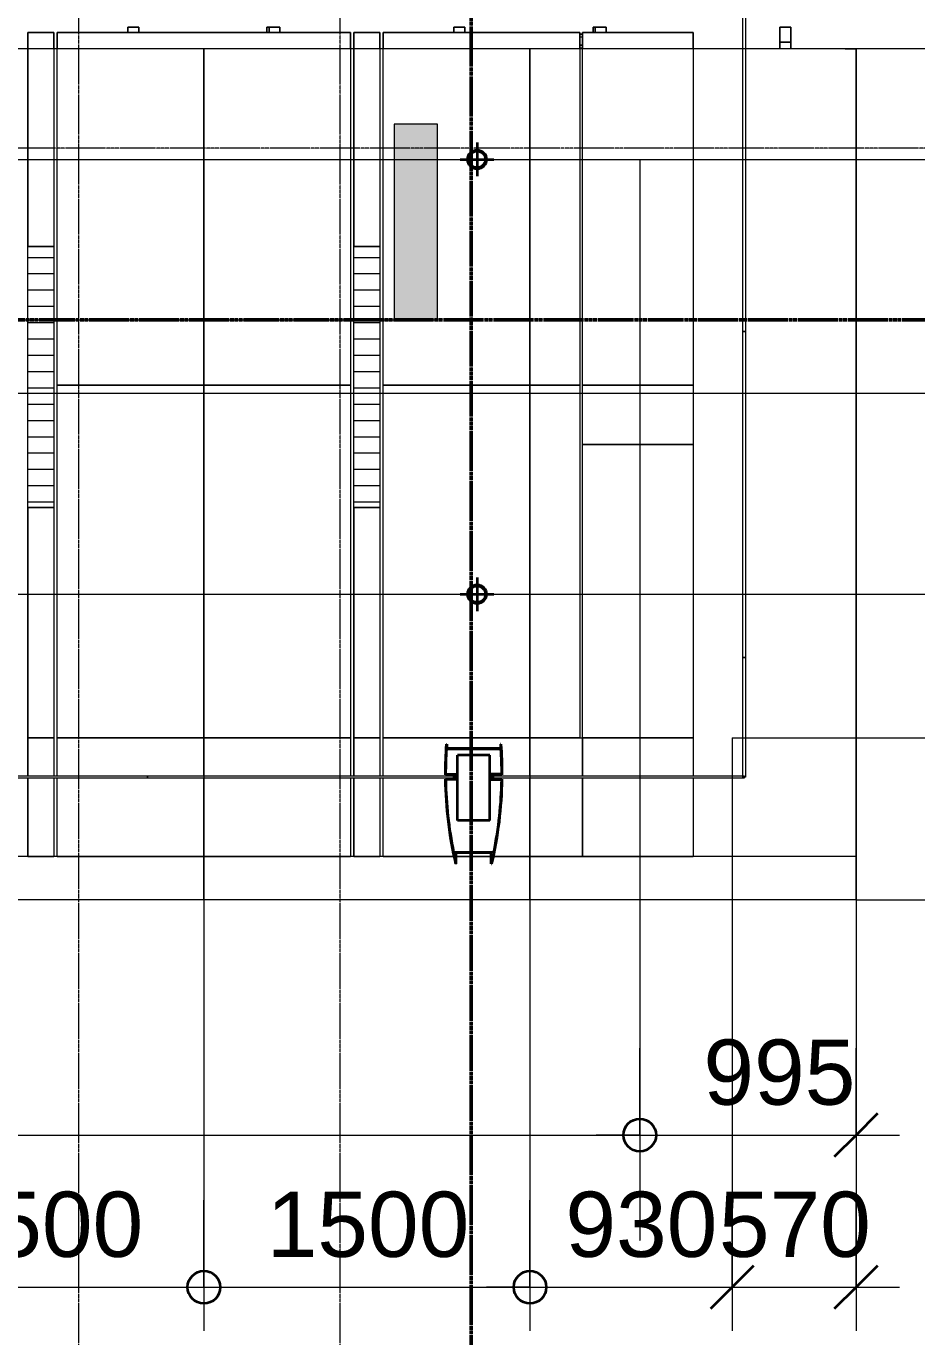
# Model space of a CAD drawing. Header units: millimetres. Extents: x -915437 to -840849, y -5243 to 29956.
# Drawn here: x -870325 to -866228, y 6727 to 12756 of the extents above; entities that cross this region are included whole.
import ezdxf

# ---------------------------------------------------------------- set-up
doc = ezdxf.new("R2010")
doc.units = ezdxf.units.MM
doc.linetypes.add('DPA_Grid _ Level 100', pattern=[10, 5.5, -1.6, 1.3, -1.6])
doc.linetypes.add('DPA_Hidden 50', pattern=[3, 2, -1])
for name, color, linetype, lineweight in [('A-ANNO-DIMS', 1, 'Continuous', 9), ('A-ANNO-DIMS-100', 1, 'Continuous', 9), ('A-ANNO-NOTE', 3, 'Continuous', 25), ('A-DETL', 1, 'Continuous', 70), ('A-DETL-GENF', 2, 'Continuous', 35), ('A-GLAZ-CURT', 2, 'Continuous', 9), ('A-GLAZ-CWMG', 2, 'Continuous', 35), ('E-LITE-EQPM', 2, 'Continuous', 35), ('G-ANNO-SECL', 3, 'Continuous', 9), ('S-GRID', 251, 'Continuous', 9)]:
    doc.layers.add(name, color=color, linetype=linetype, lineweight=lineweight)
doc.styles.add('Arial_3', font='arial.ttf', dxfattribs={"height": 300})
doc.dimstyles.new('DPA-DIM-3_0_C-C', dxfattribs={"dimscale": 304.8, "dimtxt": 306.07782, "dimasz": 0.492126, "dimexe": 0.656168, "dimexo": 0.0625, "dimgap": 0.164042, "dimtad": 1, "dimdec": 0, "dimzin": 0, "dimdsep": 46, "dimtxsty": 'Arial_3', "dimblk1": 'DOTBLANK', "dimblk2": 'DOTBLANK', "dimsah": 1, "dimcen": 0.09, "dimdle": 0.656168, "dimadec": 8, "dimazin": 0, "dimtfac": 1, "dimtdec": 4, "dimtix": 1, "dimtmove": 0, "dimatfit": 3, "dimfxl": 1.312336, "dimfxlon": 1, "dimtvp": 1, "dimtolj": 1, "dimtzin": 0, "dimarcsym": 2})
doc.dimstyles.new('DPA-DIM-3_0_C-T', dxfattribs={"dimscale": 304.8, "dimtxt": 306.07782, "dimasz": 0.492126, "dimexe": 0.656168, "dimexo": 0.0625, "dimgap": 0.164042, "dimtad": 0, "dimjust": 2, "dimdec": 0, "dimzin": 0, "dimdsep": 46, "dimtxsty": 'Arial_3', "dimblk1": 'DOTBLANK', "dimblk2": 'OBLIQUE', "dimsah": 1, "dimcen": 0.09, "dimdle": 0.656168, "dimadec": 8, "dimazin": 0, "dimtfac": 1, "dimtdec": 4, "dimtix": 1, "dimtmove": 2, "dimatfit": 3, "dimfxl": 1.312336, "dimfxlon": 1, "dimtvp": 1, "dimtolj": 1, "dimtzin": 0, "dimarcsym": 2})
doc.dimstyles.new('DPA-DIM-3_0_T-T_1', dxfattribs={"dimscale": 304.8, "dimtxt": 306.07782, "dimasz": 0.656168, "dimexe": 0.656168, "dimexo": 0.0625, "dimgap": 0.164042, "dimtad": 1, "dimdec": 0, "dimzin": 0, "dimdsep": 46, "dimtxsty": 'Arial_3', "dimblk1": 'OBLIQUE', "dimblk2": 'OBLIQUE', "dimsah": 1, "dimcen": 0.09, "dimdle": 0.656168, "dimadec": 8, "dimazin": 0, "dimtfac": 1, "dimtdec": 4, "dimtix": 1, "dimtmove": 0, "dimatfit": 3, "dimfxl": 1.312336, "dimfxlon": 1, "dimtvp": 1, "dimtolj": 1, "dimtzin": 0, "dimarcsym": 2})

# ---------------------------------------------------------------- blocks, each defined once
blk = doc.blocks.new('DPA_CP_Entrance Canopy Lower - Depth 4200-V2-4211-01 ENLARGED ENTRANCE 1 GROUND LEVEL - REFLECTED CEILING PLAN')
at = {"layer": 'A-GLAZ-CURT'}
for p, q in [((-883007.4, 12652), (-883007.4, 9308)), ((-881507.4, 12652), (-883007.4, 12652)), ((-882317.4, 12652), (-882332.4, 12652)), ((-882317.4, 12652), (-882332.4, 12652)), ((-882317.4, 12652), (-882332.4, 12652)), ((-882182.4, 12652), (-882197.4, 12652)), ((-882182.4, 12652), (-882197.4, 12652)), ((-882182.4, 12652), (-882197.4, 12652)), ((-881507.4, 9308), (-881507.4, 12652)), ((-883007.4, 9296), (-883007.4, 8937)), ((-881507.4, 8937), (-881507.4, 9296)), ((-883007.4, 8937), (-883007.4, 8737)), ((-883007.4, 8737), (-883007.4, 8937)), ((-881507.4, 8937), (-883007.4, 8937)), ((-881507.4, 8937), (-883007.4, 8937)), ((-881507.4, 8937), (-881507.4, 8737)), ((-881507.4, 8737), (-881507.4, 8937)), ((-881507.4, 8737), (-883007.4, 8737)), ((-881507.4, 8737), (-883007.4, 8737))]:
    blk.add_line(p, q, dxfattribs=at)
blk = doc.blocks.new('DPA_CP_Entrance Canopy Lower - Depth 4200-V4-4211-01 ENLARGED ENTRANCE 1 GROUND LEVEL - REFLECTED CEILING PLAN')
at = {"layer": 'A-GLAZ-CURT'}
for p, q in [((-878507.4, 12652), (-878507.4, 9308)), ((-877007.4, 12652), (-878507.4, 12652)), ((-877817.4, 12652), (-877832.4, 12652)), ((-877817.4, 12652), (-877832.4, 12652)), ((-877817.4, 12652), (-877832.4, 12652)), ((-877682.4, 12652), (-877697.4, 12652)), ((-877682.4, 12652), (-877697.4, 12652)), ((-877682.4, 12652), (-877697.4, 12652)), ((-877007.4, 9308), (-877007.4, 12652)), ((-878507.4, 9296), (-878507.4, 8937)), ((-877007.4, 8937), (-877007.4, 9296)), ((-878507.4, 8937), (-878507.4, 8737)), ((-878507.4, 8737), (-878507.4, 8937)), ((-877355.2, 8937), (-878507.4, 8937)), ((-877355.2, 8937), (-878507.4, 8937)), ((-877186.4, 8937), (-877346.4, 8937)), ((-877186.4, 8937), (-877346.4, 8937)), ((-877007.4, 8937), (-877177.6, 8937)), ((-877007.4, 8937), (-877177.6, 8937)), ((-877007.4, 8937), (-877007.4, 8737)), ((-877007.4, 8737), (-877007.4, 8937)), ((-877007.4, 8737), (-878507.4, 8737)), ((-877007.4, 8737), (-878507.4, 8737))]:
    blk.add_line(p, q, dxfattribs=at)
blk = doc.blocks.new('DPA_CP_Entrance Canopy Lower - Depth 4200-V5-4211-01 ENLARGED ENTRANCE 1 GROUND LEVEL - REFLECTED CEILING PLAN')
at = {"layer": 'A-GLAZ-CURT'}
for p, q in [((-868007.4, 12652), (-868007.4, 9308)), ((-867028.4, 12652), (-868007.4, 12652)), ((-867766.4, 12652), (-867778.4, 12652)), ((-867766.4, 12652), (-867778.4, 12652)), ((-867766.4, 12652), (-867778.4, 12652)), ((-867028.4, 12652), (-867257.4, 12652)), ((-867028.4, 12652), (-867257.4, 12652)), ((-867028.4, 12652), (-867257.4, 12652)), ((-866507.4, 12652), (-867016.4, 12652)), ((-866507.4, 12652), (-867016.4, 12652)), ((-866507.4, 12652), (-867016.4, 12652)), ((-866507.4, 12652), (-867016.4, 12652)), ((-866557.4, 12652), (-866507.4, 12652)), ((-866507.4, 12652), (-866557.4, 12652)), ((-866507.4, 9288.2), (-866507.4, 12652)), ((-866507.4, 12652), (-866507.4, 9286.9)), ((-866507.4, 12652), (-866507.4, 9337)), ((-866507.4, 9337), (-866507.4, 12652)), ((-866507.4, 8937), (-866507.4, 12652)), ((-866507.4, 12652), (-866507.4, 8992)), ((-868007.4, 9296), (-868007.4, 8937)), ((-866507.4, 9317), (-866507.4, 9337)), ((-866507.4, 9337), (-866507.4, 9312)), ((-866507.4, 9072), (-866507.4, 9317)), ((-866507.4, 9312), (-866507.4, 9077)), ((-866507.4, 9286.9), (-866507.4, 9288.2)), ((-866507.4, 9077), (-866507.4, 8987)), ((-866507.4, 8992), (-866507.4, 9072)), ((-866507.4, 8992), (-866507.4, 9022)), ((-866507.4, 9022), (-866507.4, 8992)), ((-866507.4, 9017), (-866507.4, 8737)), ((-866507.4, 8987), (-866507.4, 9017)), ((-866507.4, 8737), (-866507.4, 8987)), ((-866507.4, 8987), (-866507.4, 8937)), ((-868007.4, 8937), (-868007.4, 8737)), ((-868007.4, 8737), (-868007.4, 8937)), ((-866507.4, 8937), (-868007.4, 8937)), ((-866507.4, 8937), (-868007.4, 8937)), ((-866507.4, 8737), (-868007.4, 8737)), ((-866507.4, 8737), (-868007.4, 8737))]:
    blk.add_line(p, q, dxfattribs=at)
blk = doc.blocks.new('System Panel - Entrance Glazed 12mm-14851400-4211-01 ENLARGED ENTRANCE 1 GROUND LEVEL - REFLECTED CEILING PLAN')
at = {"layer": 'A-GLAZ-CURT'}
for p, q in [((-750, -6), (-750, 6)), ((-750, 6), (750, 6)), ((750, 6), (750, -6)), ((750, -6), (-750, -6))]:
    blk.add_line(p, q, dxfattribs=at)
blk = doc.blocks.new('System Panel - Entrance Glazed 12mm-14851401-4211-01 ENLARGED ENTRANCE 1 GROUND LEVEL - REFLECTED CEILING PLAN')
at = {"layer": 'A-GLAZ-CURT'}
for p, q in [((-750, -6), (-750, 6)), ((-750, 6), (750, 6)), ((750, 6), (750, -6)), ((750, -6), (-750, -6))]:
    blk.add_line(p, q, dxfattribs=at)
blk = doc.blocks.new('System Panel - Entrance Glazed 12mm-14851402-4211-01 ENLARGED ENTRANCE 1 GROUND LEVEL - REFLECTED CEILING PLAN')
at = {"layer": 'A-GLAZ-CURT'}
for p, q in [((-275, -6), (-275, 6)), ((-275, 6), (275, 6)), ((275, 6), (275, -6)), ((275, -6), (-275, -6))]:
    blk.add_line(p, q, dxfattribs=at)
blk = doc.blocks.new('System Panel - Entrance Glazed 12mm-14851403-4211-01 ENLARGED ENTRANCE 1 GROUND LEVEL - REFLECTED CEILING PLAN')
at = {"layer": 'A-GLAZ-CURT'}
for p, q in [((-577, -6), (-577, 6)), ((-577, 6), (577, 6)), ((577, 6), (577, -6)), ((577, -6), (-577, -6))]:
    blk.add_line(p, q, dxfattribs=at)
blk = doc.blocks.new('System Panel - Entrance Glazed 12mm-14851404-4211-01 ENLARGED ENTRANCE 1 GROUND LEVEL - REFLECTED CEILING PLAN')
at = {"layer": 'A-GLAZ-CURT'}
for p, q in [((-705, -6), (-705, 6)), ((-705, 6), (705, 6)), ((705, 6), (705, -6)), ((705, -6), (-705, -6))]:
    blk.add_line(p, q, dxfattribs=at)
blk = doc.blocks.new('Rectangular Mullion - 250x550mm-5766523-4211-01 ENLARGED ENTRANCE 1 GROUND LEVEL - REFLECTED CEILING PLAN')
at = {"layer": 'A-DETL-GENF'}
for p, q in [((-125, 151), (-122.9, 151)), ((-125, 151), (-122.9, 151)), ((-125, 150.5), (-122.9, 150.5)), ((-124, 128), (124, 128)), ((-122.9, 150.5), (-122.9, 130.5)), ((-122.9, 130.5), (122.9, 130.5)), ((125, 150.5), (122.9, 150.5)), ((122.9, 150.5), (122.9, 130.5)), ((-75, -199.5), (-75, 100.5)), ((-75, 100.5), (75, 100.5)), ((75, -199.5), (75, 100.5)), ((-130, 10.5), (-77.5, 10.5)), ((-127.5, 13), (-75, 13)), ((-90, -9.5), (-90, 10.5)), ((-90, 10.5), (-80, -9.5)), ((-90, -9.5), (-80, 10.5)), ((-90, -9.5), (-90, 10.5)), ((-80, -9.5), (-80, 10.5)), ((-77.5, -12), (-77.5, 10.5)), ((127.5, 13), (75, 13)), ((77.5, -12), (77.5, 10.5)), ((130, 10.5), (77.5, 10.5)), ((80, -9.5), (80, 10.5)), ((90, 10.5), (80, -9.5)), ((90, -9.5), (80, 10.5)), ((90, -9.5), (90, 10.5)), ((90, -9.5), (90, 10.5)), ((-80, -9.5), (-129.8, -9.5)), ((-77.5, -12), (-127.3, -12)), ((-77.5, -12), (-75, -12)), ((77.5, -12), (75, -12)), ((77.5, -12), (127.3, -12)), ((80, -9.5), (129.8, -9.5)), ((-75, -199.5), (75, -199.5)), ((-90.9, -347), (90.9, -347)), ((-80, -399.5), (-80, -349.5)), ((-80, -349.5), (80, -349.5)), ((80, -399.5), (80, -349.5)), ((-80, -399.5), (-82, -399.5)), ((80, -399.5), (82, -399.5))]:
    blk.add_line(p, q, dxfattribs=at)
for centre, radius, start, end in [((1689.6, 15.7), 1819.6, 175.7511, 180.16334), ((1689.6, 15.7), 1817.1, 176.45635, 180.08474), ((-1689.6, 15.7), 1817.1, 359.91526, 3.54365), ((-1689.6, 15.7), 1819.6, 359.83666, 4.2489), ((1689.6, 15.7), 1819.6, 180.79313, 193.18969), ((1689.6, 15.7), 1817.1, 180.87306, 191.51341), ((-1689.6, 15.7), 1819.6, 346.81031, 359.20687), ((-1689.6, 15.7), 1817.1, 348.48659, 359.12694)]:
    blk.add_arc(centre, radius, start, end, dxfattribs=at)
blk = doc.blocks.new('Rectangular Mullion - Mullion_Entrance Column Glass-14851399-4211-01 ENLARGED ENTRANCE 1 GROUND LEVEL - REFLECTED CEILING PLAN')
at = {"layer": 'A-GLAZ-CWMG', "lineweight": 9}
for p, q in [((-122.9, 150.5), (-125, 150.5)), ((-122.9, 130.5), (-122.9, 150.5)), ((122.9, 130.5), (-122.9, 130.5)), ((125, 150.5), (122.9, 150.5)), ((122.9, 150.5), (122.9, 130.5)), ((-130, 10.5), (-90, 10.5)), ((-90, 10.5), (-90, -9.5)), ((90, -9.5), (90, 10.5)), ((90, 10.5), (130, 10.5)), ((-90, -9.5), (-129.8, -9.5)), ((129.8, -9.5), (90, -9.5)), ((-80, -399.5), (-80, -349.5)), ((-80, -349.5), (80, -349.5)), ((80, -349.5), (80, -399.5)), ((-82, -399.5), (-80, -399.5)), ((80, -399.5), (82, -399.5))]:
    blk.add_line(p, q, dxfattribs=at)
for centre, start, end in [((1689.6, 15.7), 175.7511, 180.16334), ((-1689.6, 15.7), 359.83666, 4.2489), ((1689.6, 15.7), 180.79313, 193.18969), ((-1689.6, 15.7), 346.81031, 359.20687)]:
    blk.add_arc(centre, 1819.6, start, end, dxfattribs=at)
blk = doc.blocks.new('DPA_CP_Entrance Canopy Curve_Ent 2_Edge Rev B-1 - Entrance Canopy Curve_Left-V45-4211-01 ENLARGED ENTRANCE 1 GROUND LEVEL - REFLECTED CEILING PLAN')
at = {"layer": 'A-GLAZ-CURT'}
for p, q in [((-879717.4, 12752), (-879717.4, 12727)), ((-879717.4, 12727), (-879717.4, 12752)), ((-879707.4, 12752), (-879717.4, 12752)), ((-879717.4, 12752), (-879707.4, 12752)), ((-879707.4, 12752), (-879707.4, 12727)), ((-879707.4, 12727), (-879707.4, 12752)), ((-879707.4, 12727), (-879707.4, 12752)), ((-879707.4, 12752), (-879707.4, 12727)), ((-879707.4, 12727), (-879707.4, 12752)), ((-879707.4, 12752), (-879707.4, 12727)), ((-879707.4, 12727), (-879707.4, 12752)), ((-879707.4, 12752), (-879707.4, 12727)), ((-879657.4, 12752), (-879707.4, 12752)), ((-879657.4, 12752), (-879707.4, 12752)), ((-879657.4, 12752), (-879707.4, 12752)), ((-879707.4, 12752), (-879657.4, 12752)), ((-879707.4, 12752), (-879657.4, 12752)), ((-879707.4, 12752), (-879657.4, 12752)), ((-879657.4, 12727), (-879657.4, 12752)), ((-879657.4, 12752), (-879657.4, 12727)), ((-879657.4, 12727), (-879657.4, 12752)), ((-879657.4, 12752), (-879657.4, 12727)), ((-879657.4, 12727), (-879657.4, 12752)), ((-879657.4, 12752), (-879657.4, 12727)), ((-878857.4, 12727), (-878857.4, 12752)), ((-878857.4, 12752), (-878857.4, 12727)), ((-878857.4, 12727), (-878857.4, 12752)), ((-878857.4, 12752), (-878857.4, 12727)), ((-878857.4, 12727), (-878857.4, 12752)), ((-878857.4, 12752), (-878857.4, 12727)), ((-878807.4, 12752), (-878857.4, 12752)), ((-878807.4, 12752), (-878857.4, 12752)), ((-878807.4, 12752), (-878857.4, 12752)), ((-878857.4, 12752), (-878807.4, 12752)), ((-878857.4, 12752), (-878807.4, 12752)), ((-878857.4, 12752), (-878807.4, 12752)), ((-878807.4, 12727), (-878807.4, 12752)), ((-878807.4, 12752), (-878807.4, 12727)), ((-878807.4, 12727), (-878807.4, 12752)), ((-878807.4, 12752), (-878807.4, 12727)), ((-878807.4, 12727), (-878807.4, 12752)), ((-878807.4, 12752), (-878807.4, 12727))]:
    blk.add_line(p, q, dxfattribs=at)
blk = doc.blocks.new('DPA_CP_Entrance Canopy Curve_Ent 2_Edge Rev B-1 - Entrance Canopy Curve_Left-V46-4211-01 ENLARGED ENTRANCE 1 GROUND LEVEL - REFLECTED CEILING PLAN')
at = {"layer": 'A-GLAZ-CURT'}
for p, q in [((-867717.4, 12752), (-867717.4, 12727)), ((-867717.4, 12727), (-867717.4, 12752)), ((-867707.4, 12752), (-867717.4, 12752)), ((-867717.4, 12752), (-867707.4, 12752)), ((-867707.4, 12752), (-867707.4, 12727)), ((-867707.4, 12727), (-867707.4, 12752)), ((-867707.4, 12727), (-867707.4, 12752)), ((-867707.4, 12752), (-867707.4, 12727)), ((-867707.4, 12727), (-867707.4, 12752)), ((-867707.4, 12752), (-867707.4, 12727)), ((-867707.4, 12727), (-867707.4, 12752)), ((-867707.4, 12752), (-867707.4, 12727)), ((-867657.4, 12752), (-867707.4, 12752)), ((-867657.4, 12752), (-867707.4, 12752)), ((-867657.4, 12752), (-867707.4, 12752)), ((-867707.4, 12752), (-867657.4, 12752)), ((-867707.4, 12752), (-867657.4, 12752)), ((-867707.4, 12752), (-867657.4, 12752)), ((-867657.4, 12727), (-867657.4, 12752)), ((-867657.4, 12752), (-867657.4, 12727)), ((-867657.4, 12727), (-867657.4, 12752)), ((-867657.4, 12752), (-867657.4, 12727)), ((-867657.4, 12727), (-867657.4, 12752)), ((-867657.4, 12752), (-867657.4, 12727)), ((-866857.4, 12712), (-866857.4, 12752)), ((-866857.4, 12752), (-866857.4, 12682)), ((-866857.4, 12712), (-866857.4, 12752)), ((-866857.4, 12752), (-866857.4, 12682)), ((-866857.4, 12712), (-866857.4, 12752)), ((-866857.4, 12752), (-866857.4, 12682)), ((-866807.4, 12752), (-866857.4, 12752)), ((-866807.4, 12752), (-866857.4, 12752)), ((-866807.4, 12752), (-866857.4, 12752)), ((-866857.4, 12752), (-866807.4, 12752)), ((-866857.4, 12752), (-866807.4, 12752)), ((-866857.4, 12752), (-866807.4, 12752)), ((-866807.4, 12682), (-866807.4, 12752)), ((-866807.4, 12752), (-866807.4, 12712)), ((-866807.4, 12682), (-866807.4, 12752)), ((-866807.4, 12752), (-866807.4, 12712)), ((-866807.4, 12682), (-866807.4, 12752)), ((-866807.4, 12752), (-866807.4, 12712)), ((-867766.4, 12719), (-867778.4, 12719)), ((-867778.4, 12719), (-867766.4, 12719)), ((-867778.4, 12707), (-867766.4, 12707)), ((-867778.4, 12707), (-867766.4, 12707)), ((-867766.4, 12669), (-867778.4, 12669)), ((-867778.4, 12669), (-867766.4, 12669)), ((-866857.4, 12682), (-866857.4, 12712)), ((-866857.4, 12682), (-866857.4, 12712)), ((-866857.4, 12682), (-866857.4, 12712)), ((-866857.4, 12682), (-866857.4, 12652)), ((-866857.4, 12652), (-866857.4, 12682)), ((-866807.4, 12682), (-866857.4, 12682)), ((-866807.4, 12682), (-866857.4, 12682)), ((-866807.4, 12682), (-866857.4, 12682)), ((-866857.4, 12682), (-866807.4, 12682)), ((-866857.4, 12682), (-866807.4, 12682)), ((-866857.4, 12682), (-866807.4, 12682)), ((-866857.4, 12682), (-866807.4, 12682)), ((-866857.4, 12682), (-866807.4, 12682)), ((-866807.4, 12712), (-866807.4, 12682)), ((-866807.4, 12712), (-866807.4, 12682)), ((-866807.4, 12712), (-866807.4, 12682)), ((-866807.4, 12682), (-866807.4, 12652)), ((-866807.4, 12652), (-866807.4, 12682)), ((-867778.4, 12657), (-867766.4, 12657)), ((-867778.4, 12657), (-867766.4, 12657)), ((-866507.4, 12532), (-866507.4, 12607)), ((-866507.4, 12605), (-866507.4, 12582)), ((-866507.4, 12557), (-866507.4, 12582)), ((-866507.4, 10736.6), (-866507.4, 12557)), ((-866507.4, 12532), (-866507.4, 10732)), ((-866507.4, 10736.6), (-866507.4, 10482)), ((-866507.4, 10257), (-866507.4, 10732)), ((-866507.4, 10707), (-866507.4, 10727)), ((-866507.4, 10725), (-866507.4, 10706)), ((-866507.4, 10707), (-866507.4, 10501.5)), ((-866507.4, 10706), (-866507.4, 10482)), ((-866507.4, 10489.1), (-866507.4, 10499.9)), ((-866507.4, 10487.5), (-866507.4, 10407)), ((-866507.4, 10458), (-866507.4, 10257)), ((-866507.4, 10407), (-866507.4, 10457))]:
    blk.add_line(p, q, dxfattribs=at)
blk = doc.blocks.new('System Panel - DPA-AR_Metal Ceiling Rectangular Panel-16094602-4211-01 ENLARGED ENTRANCE 1 GROUND LEVEL - REFLECTED CEILING PLAN')
at = {"layer": 'A-GLAZ-CURT'}
for p, q in [((-867766.4, 9308), (-867766.4, 9482.5)), ((-867766.4, 9482.5), (-867257.4, 9482.5)), ((-867257.4, 9482.5), (-867257.4, 9308)), ((-867766.4, 8937), (-867766.4, 9296)), ((-867257.4, 9296), (-867257.4, 8937)), ((-867766.4, 8937), (-867257.4, 8937)), ((-867257.4, 8937), (-867766.4, 8937))]:
    blk.add_line(p, q, dxfattribs=at)
blk = doc.blocks.new('DPA_CP_Metal Ceiling Luminaire - Linear Luminaire Entrance-12679429-4211-01 ENLARGED ENTRANCE 1 GROUND LEVEL - REFLECTED CEILING PLAN')
at = {"layer": 'A-GLAZ-CURT'}
h = blk.add_hatch(dxfattribs=at)
h.set_pattern_fill('FP_11', color=256, style=0, pattern_type=2)
h.set_pattern_definition([(0, (-868791.046, 10942.52), (0, -75), [])])
h.paths.add_polyline_path([(-870317.4, 10542.5), (-870197.4, 10542.5), (-870197.4, 11742.5), (-870317.4, 11742.5), (-870317.4, 10630)])
for p, q in [((-870317.4, 11742.5), (-870197.4, 11742.5)), ((-870317.4, 10542.5), (-870317.4, 11742.5)), ((-870197.4, 11742.5), (-870197.4, 10542.5)), ((-870197.4, 10542.5), (-870317.4, 10542.5))]:
    blk.add_line(p, q, dxfattribs=at)
blk = doc.blocks.new('DPA_CP_Metal Ceiling Panel - Vertical Panel Entrance-16090617-4211-01 ENLARGED ENTRANCE 1 GROUND LEVEL - REFLECTED CEILING PLAN')
at = {"layer": 'A-GLAZ-CURT'}
for p, q in [((-870317.4, 10542.5), (-870197.4, 10542.5)), ((-870317.4, 10542.5), (-870317.4, 9482.5)), ((-870317.4, 10542.5), (-870197.4, 10542.5)), ((-870317.4, 9482.5), (-870317.4, 10542.5)), ((-870197.4, 10542.5), (-870197.4, 9482.5)), ((-870197.4, 10542.5), (-870197.4, 9482.5)), ((-870317.4, 9482.5), (-870197.4, 9482.5)), ((-870197.4, 9482.5), (-870317.4, 9482.5))]:
    blk.add_line(p, q, dxfattribs=at)
blk = doc.blocks.new('System Panel - DPA-AR_Metal Ceiling Rectangular Panel-16090578-4211-01 ENLARGED ENTRANCE 1 GROUND LEVEL - REFLECTED CEILING PLAN')
at = {"layer": 'A-GLAZ-CURT'}
for p, q in [((-870182.4, 9482.5), (-870182.4, 11104.8)), ((-870182.4, 11104.8), (-868832.4, 11104.8)), ((-868832.4, 11104.8), (-868832.4, 9482.5)), ((-868832.4, 9482.5), (-870182.4, 9482.5))]:
    blk.add_line(p, q, dxfattribs=at)
blk = doc.blocks.new('System Panel - DPA-AR_Metal Ceiling Rectangular Panel-16094432-4211-01 ENLARGED ENTRANCE 1 GROUND LEVEL - REFLECTED CEILING PLAN')
at = {"layer": 'A-GLAZ-CURT'}
for p, q in [((-868682.4, 9482.5), (-868682.4, 11104.8)), ((-868682.4, 11104.8), (-867778.4, 11104.8)), ((-867778.4, 11104.8), (-867778.4, 9482.5)), ((-867778.4, 9482.5), (-868682.4, 9482.5))]:
    blk.add_line(p, q, dxfattribs=at)
blk = doc.blocks.new('System Panel - DPA-AR_Metal Ceiling Rectangular Panel-V47-4211-01 ENLARGED ENTRANCE 1 GROUND LEVEL - REFLECTED CEILING PLAN')
at = {"layer": 'A-GLAZ-CURT'}
for p, q in [((-868832.4, 12727), (-870182.4, 12727)), ((-870182.4, 12727), (-870182.4, 12652)), ((-870182.4, 11104.8), (-870182.4, 12727)), ((-870182.4, 12727), (-868832.4, 12727)), ((-868832.4, 12652), (-868832.4, 12727)), ((-868832.4, 12727), (-868832.4, 11104.8)), ((-868832.4, 11104.8), (-870182.4, 11104.8))]:
    blk.add_line(p, q, dxfattribs=at)
blk = doc.blocks.new('DPA_CP_Metal Ceiling Panel - Vertical Panel Entrance-12692899-4211-01 ENLARGED ENTRANCE 1 GROUND LEVEL - REFLECTED CEILING PLAN')
at = {"layer": 'A-GLAZ-CURT'}
for p, q in [((-870317.4, 12727.5), (-870197.4, 12727.5)), ((-870317.4, 12727.5), (-870317.4, 11742.5)), ((-870317.4, 12727.5), (-870317.4, 12652)), ((-870197.4, 12727.5), (-870317.4, 12727.5)), ((-870317.4, 12727.5), (-870197.4, 12727.5)), ((-870317.4, 11742.5), (-870317.4, 12727.5)), ((-870197.4, 12727.5), (-870197.4, 11742.5)), ((-870197.4, 12652), (-870197.4, 12727.5)), ((-870197.4, 12727.5), (-870197.4, 11742.5)), ((-870317.4, 11742.5), (-870197.4, 11742.5)), ((-870197.4, 11742.5), (-870317.4, 11742.5))]:
    blk.add_line(p, q, dxfattribs=at)
blk = doc.blocks.new('System Panel - DPA-AR_Metal Ceiling Rectangular Panel-V48-4211-01 ENLARGED ENTRANCE 1 GROUND LEVEL - REFLECTED CEILING PLAN')
at = {"layer": 'A-GLAZ-CURT'}
for p, q in [((-867778.4, 12727), (-868682.4, 12727)), ((-868682.4, 12727), (-868682.4, 12652)), ((-868682.4, 11104.8), (-868682.4, 12727)), ((-868682.4, 12727), (-867778.4, 12727)), ((-867778.4, 12652), (-867778.4, 12727)), ((-867778.4, 12727), (-867778.4, 11104.8)), ((-867778.4, 11104.8), (-868682.4, 11104.8))]:
    blk.add_line(p, q, dxfattribs=at)
blk = doc.blocks.new('System Panel - DPA-AR_Metal Ceiling Rectangular Panel-16094402-4211-01 ENLARGED ENTRANCE 1 GROUND LEVEL - REFLECTED CEILING PLAN')
at = {"layer": 'A-GLAZ-CURT'}
for p, q in [((-867257.4, 12727), (-867766.4, 12727)), ((-867766.4, 12727), (-867766.4, 12652)), ((-867766.4, 11104.8), (-867766.4, 12727)), ((-867766.4, 12727), (-867257.4, 12727)), ((-867257.4, 12652), (-867257.4, 12727)), ((-867257.4, 12727), (-867257.4, 11104.8)), ((-867257.4, 11104.8), (-867766.4, 11104.8))]:
    blk.add_line(p, q, dxfattribs=at)
blk = doc.blocks.new('D1 - D1-12676964-4211-01 ENLARGED ENTRANCE 1 GROUND LEVEL - REFLECTED CEILING PLAN')
at = {"layer": 'A-DETL-GENF', "lineweight": 25}
for radius in [45, 40]:
    blk.add_circle((0, 0), radius, dxfattribs=at)
at = {"layer": 'E-LITE-EQPM'}
for p, q in [((0, 77.5), (0, -77.5)), ((-77.5, 0), (77.5, 0))]:
    blk.add_line(p, q, dxfattribs=at)
blk.add_circle((0, 0), 38, dxfattribs=at)
blk = doc.blocks.new('DPA_CP_Metal Ceiling Panel - Vertical Panel Entrance-16093423-4211-01 ENLARGED ENTRANCE 1 GROUND LEVEL - REFLECTED CEILING PLAN')
at = {"layer": 'A-GLAZ-CURT'}
for p, q in [((-870317.4, 9482.5), (-870197.4, 9482.5)), ((-870317.4, 9482.5), (-870317.4, 9308)), ((-870317.4, 9482.5), (-870197.4, 9482.5)), ((-870317.4, 9308), (-870317.4, 9482.5)), ((-870197.4, 9482.5), (-870197.4, 9308)), ((-870197.4, 9482.5), (-870197.4, 9308)), ((-870317.4, 9296), (-870317.4, 8937)), ((-870317.4, 8937), (-870317.4, 9296)), ((-870197.4, 9296), (-870197.4, 8937)), ((-870197.4, 9296), (-870197.4, 8937)), ((-870317.4, 8937), (-870197.4, 8937)), ((-870317.4, 8937), (-870197.4, 8937)), ((-870197.4, 8937), (-870317.4, 8937))]:
    blk.add_line(p, q, dxfattribs=at)
blk = doc.blocks.new('System Panel - DPA-AR_Metal Ceiling Rectangular Panel-V64-4211-01 ENLARGED ENTRANCE 1 GROUND LEVEL - REFLECTED CEILING PLAN')
at = {"layer": 'A-GLAZ-CURT'}
for p, q in [((-870182.4, 9308), (-870182.4, 9482.5)), ((-870182.4, 9482.5), (-868832.4, 9482.5)), ((-868832.4, 9482.5), (-868832.4, 9308)), ((-870182.4, 8937), (-870182.4, 9296)), ((-868832.4, 9296), (-868832.4, 8937)), ((-870182.4, 8937), (-868832.4, 8937)), ((-868832.4, 8937), (-870182.4, 8937))]:
    blk.add_line(p, q, dxfattribs=at)
blk = doc.blocks.new('System Panel - DPA-AR_Metal Ceiling Rectangular Panel-16094478-4211-01 ENLARGED ENTRANCE 1 GROUND LEVEL - REFLECTED CEILING PLAN')
at = {"layer": 'A-GLAZ-CURT'}
for p, q in [((-868682.4, 9308), (-868682.4, 9482.5)), ((-868682.4, 9482.5), (-867766.4, 9482.5)), ((-867766.4, 9482.5), (-867766.4, 9308)), ((-868682.4, 8937), (-868682.4, 9296)), ((-867766.4, 9296), (-867766.4, 8937)), ((-868682.4, 8937), (-868355.2, 8937)), ((-868355.2, 8937), (-868682.4, 8937)), ((-868346.4, 8937), (-868186.4, 8937)), ((-868186.4, 8937), (-868346.4, 8937)), ((-868177.6, 8937), (-867766.4, 8937)), ((-867766.4, 8937), (-868177.6, 8937))]:
    blk.add_line(p, q, dxfattribs=at)
blk = doc.blocks.new('System Panel - DPA-AR_Metal Ceiling Rectangular Panel-16094638-4211-01 ENLARGED ENTRANCE 1 GROUND LEVEL - REFLECTED CEILING PLAN')
at = {"layer": 'A-GLAZ-CURT'}
for p, q in [((-867766.4, 9482.5), (-867766.4, 10832)), ((-867766.4, 10832), (-867257.4, 10832)), ((-867257.4, 10832), (-867257.4, 9482.5)), ((-867257.4, 9482.5), (-867766.4, 9482.5))]:
    blk.add_line(p, q, dxfattribs=at)
blk = doc.blocks.new('System Panel - DPA-AR_Metal Ceiling Rectangular Panel-16094639-4211-01 ENLARGED ENTRANCE 1 GROUND LEVEL - REFLECTED CEILING PLAN')
at = {"layer": 'A-GLAZ-CURT'}
for p, q in [((-867766.4, 10832), (-867766.4, 11104.8)), ((-867766.4, 11104.8), (-867257.4, 11104.8)), ((-867257.4, 11104.8), (-867257.4, 10832)), ((-867257.4, 10832), (-867766.4, 10832))]:
    blk.add_line(p, q, dxfattribs=at)
blk = doc.blocks.new('DIMBLOCK27-4211-01 ENLARGED ENTRANCE 1 GROUND LEVEL - REFLECTED CEILING PLAN')
at = {"layer": 'A-ANNO-DIMS-100'}
for p, q in [((-871007.4, 7355), (-871007.4, 6755)), ((-871007.4, 6955), (-871007.4, 7355)), ((-869507.4, 7355), (-869507.4, 6755)), ((-869507.4, 6955), (-869507.4, 7355)), ((-871007.4, 6955), (-869507.4, 6955))]:
    blk.add_line(p, q, dxfattribs=at)
at = {"layer": 'A-ANNO-DIMS-100', "lineweight": 35}
for centre in [(-871007.4, 6955), (-869507.4, 6955)]:
    blk.add_circle(centre, 75, dxfattribs=at)
at = {"layer": 'A-ANNO-DIMS-100', "color": 0, "insert": (-870718.8, 7394.5), "char_height": 300, "width": 1107.531, "attachment_point": 1, "line_spacing_factor": 0.941778, "style": 'Arial_3'}
blk.add_mtext('1500', dxfattribs=at)
blk = doc.blocks.new('_DotBlank')
at = {"color": 0, "linetype": 'ByBlock', "lineweight": -2}
blk.add_line((-0.5, 0), (-1, 0), dxfattribs=at)
blk.add_circle((0, 0), 0.5, dxfattribs=at)
blk = doc.blocks.new('DIMBLOCK28-4211-01 ENLARGED ENTRANCE 1 GROUND LEVEL - REFLECTED CEILING PLAN')
at = {"layer": 'A-ANNO-DIMS-100'}
for p, q in [((-869507.4, 7355), (-869507.4, 6755)), ((-869507.4, 6955), (-869507.4, 7355)), ((-868007.4, 7355), (-868007.4, 6755)), ((-868007.4, 6955), (-868007.4, 7355)), ((-869507.4, 6955), (-867807.4, 6955))]:
    blk.add_line(p, q, dxfattribs=at)
at = {"layer": 'A-ANNO-DIMS-100', "lineweight": 35}
for centre in [(-869507.4, 6955), (-868007.4, 6955)]:
    blk.add_circle(centre, 75, dxfattribs=at)
at = {"layer": 'A-ANNO-DIMS-100', "color": 0, "insert": (-869218.8, 7394.5), "char_height": 300, "width": 1107.531, "attachment_point": 1, "line_spacing_factor": 0.941778, "style": 'Arial_3'}
blk.add_mtext('1500', dxfattribs=at)
blk = doc.blocks.new('DIMBLOCK35-4211-01 ENLARGED ENTRANCE 1 GROUND LEVEL - REFLECTED CEILING PLAN')
at = {"layer": 'A-ANNO-DIMS-100'}
for p, q in [((-877757.4, 8055), (-877757.4, 7455)), ((-877757.4, 7655), (-877757.4, 8055)), ((-867502.4, 8055), (-867502.4, 7455)), ((-867502.4, 7655), (-867502.4, 8055)), ((-877757.4, 7655), (-867302.4, 7655))]:
    blk.add_line(p, q, dxfattribs=at)
at = {"layer": 'A-ANNO-DIMS-100', "lineweight": 35}
for centre in [(-877757.4, 7655), (-867502.4, 7655)]:
    blk.add_circle(centre, 75, dxfattribs=at)
at = {"layer": 'A-ANNO-DIMS-100', "color": 0, "insert": (-873206.7, 8094.5), "char_height": 300, "width": 1384.414, "attachment_point": 1, "line_spacing_factor": 0.941778, "style": 'Arial_3'}
blk.add_mtext('10255', dxfattribs=at)
blk = doc.blocks.new('DIMBLOCK40-4211-01 ENLARGED ENTRANCE 1 GROUND LEVEL - REFLECTED CEILING PLAN')
at = {"layer": 'A-ANNO-DIMS-100'}
for p, q in [((-868007.4, 7355), (-868007.4, 6755)), ((-868007.4, 6955), (-868007.4, 7355)), ((-868007.4, 6955), (-868007.4, 7355)), ((-868007.4, 6955), (-868207.4, 6955)), ((-868007.4, 6955), (-868007.4, 6755))]:
    blk.add_line(p, q, dxfattribs=at)
at = {"layer": 'A-ANNO-DIMS-100', "lineweight": 35}
blk.add_circle((-868007.4, 6955), 75, dxfattribs=at)
blk = doc.blocks.new('_None')
blk = doc.blocks.new('_Oblique')
at = {"color": 0, "linetype": 'ByBlock', "lineweight": -2}
blk.add_line((-0.5, -0.5), (0.5, 0.5), dxfattribs=at)
blk = doc.blocks.new('DIMBLOCK41-4211-01 ENLARGED ENTRANCE 1 GROUND LEVEL - REFLECTED CEILING PLAN')
at = {"layer": 'A-ANNO-DIMS-100'}
for p, q in [((-868007.4, 7355), (-868007.4, 6755)), ((-868007.4, 6955), (-868007.4, 7355)), ((-867077.4, 7355), (-867077.4, 6755)), ((-867077.4, 6955), (-867077.4, 7355)), ((-868007.4, 6955), (-866877.4, 6955))]:
    blk.add_line(p, q, dxfattribs=at)
at = {"layer": 'A-ANNO-DIMS-100', "lineweight": 35}
for q in [(-866977.4, 7055), (-867177.4, 6855)]:
    blk.add_line((-867077.4, 6955), q, dxfattribs=at)
at = {"layer": 'A-ANNO-DIMS-100', "color": 0, "insert": (-867844.6, 7394.5), "char_height": 300, "width": 830.648, "attachment_point": 1, "line_spacing_factor": 0.941778, "style": 'Arial_3'}
blk.add_mtext('930', dxfattribs=at)
blk = doc.blocks.new('DIMBLOCK53-4211-01 ENLARGED ENTRANCE 1 GROUND LEVEL - REFLECTED CEILING PLAN')
at = {"layer": 'A-ANNO-DIMS-100'}
for p, q in [((-867077.4, 7355), (-867077.4, 6755)), ((-867077.4, 6955), (-867077.4, 7355)), ((-866507.4, 7355), (-866507.4, 6755)), ((-866507.4, 6955), (-866507.4, 7355)), ((-867277.4, 6955), (-866307.4, 6955))]:
    blk.add_line(p, q, dxfattribs=at)
at = {"layer": 'A-ANNO-DIMS-100', "lineweight": 35}
for p, q in [((-867077.4, 6955), (-866977.4, 7055)), ((-866507.4, 6955), (-866407.4, 7055)), ((-867077.4, 6955), (-867177.4, 6855)), ((-866507.4, 6955), (-866607.4, 6855))]:
    blk.add_line(p, q, dxfattribs=at)
at = {"layer": 'A-ANNO-DIMS-100', "color": 0, "insert": (-867138.5, 7394.5), "char_height": 300, "width": 830.648, "attachment_point": 1, "line_spacing_factor": 0.941778, "style": 'Arial_3'}
blk.add_mtext('570', dxfattribs=at)
blk = doc.blocks.new('DIMBLOCK66-4211-01 ENLARGED ENTRANCE 1 GROUND LEVEL - REFLECTED CEILING PLAN')
at = {"layer": 'A-ANNO-DIMS-100'}
for p, q in [((-867502.4, 8055), (-867502.4, 7455)), ((-867502.4, 7655), (-867502.4, 8055)), ((-867502.4, 7655), (-867502.4, 8055)), ((-867502.4, 7655), (-867702.4, 7655)), ((-867502.4, 7655), (-867502.4, 7455))]:
    blk.add_line(p, q, dxfattribs=at)
at = {"layer": 'A-ANNO-DIMS-100', "lineweight": 35}
blk.add_circle((-867502.4, 7655), 75, dxfattribs=at)
blk = doc.blocks.new('DIMBLOCK67-4211-01 ENLARGED ENTRANCE 1 GROUND LEVEL - REFLECTED CEILING PLAN')
at = {"layer": 'A-ANNO-DIMS-100'}
for p, q in [((-867502.4, 8055), (-867502.4, 7455)), ((-867502.4, 7655), (-867502.4, 8055)), ((-866507.4, 8055), (-866507.4, 7455)), ((-866507.4, 7655), (-866507.4, 8055)), ((-867502.4, 7655), (-866307.4, 7655))]:
    blk.add_line(p, q, dxfattribs=at)
at = {"layer": 'A-ANNO-DIMS-100', "lineweight": 35}
for q in [(-866407.4, 7755), (-866607.4, 7555)]:
    blk.add_line((-866507.4, 7655), q, dxfattribs=at)
at = {"layer": 'A-ANNO-DIMS-100', "color": 0, "insert": (-867209.6, 8094.5), "char_height": 300, "width": 830.648, "attachment_point": 1, "line_spacing_factor": 0.941778, "style": 'Arial_3'}
blk.add_mtext('995', dxfattribs=at)
blk = doc.blocks.new('DPA_AN_Section Line - UP-Left-17464295-4211-01 ENLARGED ENTRANCE 1 GROUND LEVEL - REFLECTED CEILING PLAN')
at = {"layer": 'A-ANNO-NOTE', "lineweight": 9}
blk.add_hatch(color=256, dxfattribs=at).paths.add_polyline_path([(50, 9), (50, 0), (48, 0), (48, 9)])
at = {"layer": 'A-ANNO-NOTE', "lineweight": 18}
for p, q in [((50, 9), (48, 9)), ((48, 9), (48, 0)), ((50, 0), (50, 9)), ((48, 0), (50, 0))]:
    blk.add_line(p, q, dxfattribs=at)
at = {"layer": 'A-ANNO-NOTE', "lineweight": 9}
blk.add_line((7.5, 0), (50, 0), dxfattribs=at)

msp = doc.modelspace()

# ---------------------------------------------------------------- linework, layer by layer
at = {"layer": 'A-DETL', "color": 8, "linetype": 'DPA_Hidden 50', "lineweight": 9}
for p, q in [((-867078.4, 12652.5), (-865878.4, 12652.5)), ((-885020.8, 12142.5), (-865620.8, 12142.5)), ((-867502.4, 12142.5), (-867502.4, 7168)), ((-884647.4, 11067.5), (-865847.4, 11067.5)), ((-869507.4, 10467.5), (-869507.4, 7068)), ((-868007.4, 10467.5), (-868007.4, 7068)), ((-885580.8, 10143), (-865580.8, 10143)), ((-867077.4, 9482.5), (-867077.4, 7068)), ((-867077.4, 9482.5), (-865847.4, 9482.5)), ((-866507.4, 8737), (-866507.4, 7037)), ((-866507.4, 8737), (-865878.4, 8737))]:
    msp.add_line(p, q, dxfattribs=at)
at = {"layer": 'G-ANNO-SECL', "linetype": 'DPA_Grid _ Level 100', "lineweight": 50}
for p, q in [((-868278.4, 28145.2), (-868278.4, 2536)), ((-913626, 11405), (-853491.8, 11405))]:
    msp.add_line(p, q, dxfattribs=at)
at = {"layer": 'S-GRID', "linetype": 'DPA_Grid _ Level 100'}
for p, q in [((-870082.4, -5243.1), (-870082.4, 26301)), ((-868880.5, -5243.1), (-868880.5, 26301)), ((-841739.4, 12194), (-911783.9, 12194))]:
    msp.add_line(p, q, dxfattribs=at)

# ---------------------------------------------------------------- block references
at = {"layer": 'A-ANNO-NOTE', "xscale": 100, "yscale": 100, "zscale": 100}
msp.add_blockref('DPA_AN_Section Line - UP-Left-17464295-4211-01 ENLARGED ENTRANCE 1 GROUND LEVEL - REFLECTED CEILING PLAN', (-873432.4, 11405), dxfattribs=at)
at = {"layer": 'A-GLAZ-CURT'}
for name, p, rotation in [('System Panel - Entrance Glazed 12mm-14851400-4211-01 ENLARGED ENTRANCE 1 GROUND LEVEL - REFLECTED CEILING PLAN', (-867022.4, 12102), 270), ('System Panel - Entrance Glazed 12mm-14851401-4211-01 ENLARGED ENTRANCE 1 GROUND LEVEL - REFLECTED CEILING PLAN', (-867022.4, 10602), 270), ('System Panel - Entrance Glazed 12mm-14851402-4211-01 ENLARGED ENTRANCE 1 GROUND LEVEL - REFLECTED CEILING PLAN', (-867022.4, 9577), 270), ('System Panel - Entrance Glazed 12mm-14851404-4211-01 ENLARGED ENTRANCE 1 GROUND LEVEL - REFLECTED CEILING PLAN', (-870471.4, 9302), 180), ('System Panel - Entrance Glazed 12mm-14851404-4211-01 ENLARGED ENTRANCE 1 GROUND LEVEL - REFLECTED CEILING PLAN', (-869061.4, 9302), 180), ('System Panel - Entrance Glazed 12mm-14851403-4211-01 ENLARGED ENTRANCE 1 GROUND LEVEL - REFLECTED CEILING PLAN', (-867599.4, 9302), 180)]:
    msp.add_blockref(name, p, dxfattribs=dict(at, rotation=rotation))
for name, p in [('DPA_CP_Entrance Canopy Curve_Ent 2_Edge Rev B-1 - Entrance Canopy Curve_Left-V45-4211-01 ENLARGED ENTRANCE 1 GROUND LEVEL - REFLECTED CEILING PLAN', (9000, 0)), ('DPA_CP_Metal Ceiling Panel - Vertical Panel Entrance-12692899-4211-01 ENLARGED ENTRANCE 1 GROUND LEVEL - REFLECTED CEILING PLAN', (0, 0)), ('System Panel - DPA-AR_Metal Ceiling Rectangular Panel-V47-4211-01 ENLARGED ENTRANCE 1 GROUND LEVEL - REFLECTED CEILING PLAN', (0, 0)), ('DPA_CP_Entrance Canopy Curve_Ent 2_Edge Rev B-1 - Entrance Canopy Curve_Left-V45-4211-01 ENLARGED ENTRANCE 1 GROUND LEVEL - REFLECTED CEILING PLAN', (10500, 0)), ('DPA_CP_Metal Ceiling Panel - Vertical Panel Entrance-12692899-4211-01 ENLARGED ENTRANCE 1 GROUND LEVEL - REFLECTED CEILING PLAN', (1500, 0)), ('System Panel - DPA-AR_Metal Ceiling Rectangular Panel-V48-4211-01 ENLARGED ENTRANCE 1 GROUND LEVEL - REFLECTED CEILING PLAN', (0, 0)), ('DPA_CP_Entrance Canopy Curve_Ent 2_Edge Rev B-1 - Entrance Canopy Curve_Left-V46-4211-01 ENLARGED ENTRANCE 1 GROUND LEVEL - REFLECTED CEILING PLAN', (0, 0)), ('System Panel - DPA-AR_Metal Ceiling Rectangular Panel-16094402-4211-01 ENLARGED ENTRANCE 1 GROUND LEVEL - REFLECTED CEILING PLAN', (0, 0)), ('DPA_CP_Entrance Canopy Lower - Depth 4200-V2-4211-01 ENLARGED ENTRANCE 1 GROUND LEVEL - REFLECTED CEILING PLAN', (12000, 0)), ('DPA_CP_Entrance Canopy Lower - Depth 4200-V4-4211-01 ENLARGED ENTRANCE 1 GROUND LEVEL - REFLECTED CEILING PLAN', (9000, 0)), ('DPA_CP_Entrance Canopy Lower - Depth 4200-V5-4211-01 ENLARGED ENTRANCE 1 GROUND LEVEL - REFLECTED CEILING PLAN', (0, 0)), ('DPA_CP_Metal Ceiling Luminaire - Linear Luminaire Entrance-12679429-4211-01 ENLARGED ENTRANCE 1 GROUND LEVEL - REFLECTED CEILING PLAN', (0, 0)), ('DPA_CP_Metal Ceiling Luminaire - Linear Luminaire Entrance-12679429-4211-01 ENLARGED ENTRANCE 1 GROUND LEVEL - REFLECTED CEILING PLAN', (1500, 0)), ('System Panel - DPA-AR_Metal Ceiling Rectangular Panel-16090578-4211-01 ENLARGED ENTRANCE 1 GROUND LEVEL - REFLECTED CEILING PLAN', (0, 0)), ('System Panel - DPA-AR_Metal Ceiling Rectangular Panel-16094432-4211-01 ENLARGED ENTRANCE 1 GROUND LEVEL - REFLECTED CEILING PLAN', (0, 0)), ('System Panel - DPA-AR_Metal Ceiling Rectangular Panel-16094639-4211-01 ENLARGED ENTRANCE 1 GROUND LEVEL - REFLECTED CEILING PLAN', (0, 0)), ('System Panel - DPA-AR_Metal Ceiling Rectangular Panel-16094638-4211-01 ENLARGED ENTRANCE 1 GROUND LEVEL - REFLECTED CEILING PLAN', (0, 0)), ('DPA_CP_Metal Ceiling Panel - Vertical Panel Entrance-16090617-4211-01 ENLARGED ENTRANCE 1 GROUND LEVEL - REFLECTED CEILING PLAN', (0, 0)), ('DPA_CP_Metal Ceiling Panel - Vertical Panel Entrance-16090617-4211-01 ENLARGED ENTRANCE 1 GROUND LEVEL - REFLECTED CEILING PLAN', (1500, 0)), ('DPA_CP_Metal Ceiling Panel - Vertical Panel Entrance-16093423-4211-01 ENLARGED ENTRANCE 1 GROUND LEVEL - REFLECTED CEILING PLAN', (0, 0)), ('System Panel - DPA-AR_Metal Ceiling Rectangular Panel-V64-4211-01 ENLARGED ENTRANCE 1 GROUND LEVEL - REFLECTED CEILING PLAN', (0, 0)), ('DPA_CP_Metal Ceiling Panel - Vertical Panel Entrance-16093423-4211-01 ENLARGED ENTRANCE 1 GROUND LEVEL - REFLECTED CEILING PLAN', (1500, 0)), ('System Panel - DPA-AR_Metal Ceiling Rectangular Panel-16094478-4211-01 ENLARGED ENTRANCE 1 GROUND LEVEL - REFLECTED CEILING PLAN', (0, 0)), ('System Panel - DPA-AR_Metal Ceiling Rectangular Panel-16094602-4211-01 ENLARGED ENTRANCE 1 GROUND LEVEL - REFLECTED CEILING PLAN', (0, 0))]:
    msp.add_blockref(name, p, dxfattribs=at)
at = {"layer": 'A-GLAZ-CWMG', "lineweight": 9, "extrusion": (0, 0, -1)}
msp.add_blockref('Rectangular Mullion - 250x550mm-5766523-4211-01 ENLARGED ENTRANCE 1 GROUND LEVEL - REFLECTED CEILING PLAN', (868266.4, 9302), dxfattribs=at)
at = {"layer": 'A-GLAZ-CWMG', "extrusion": (0, 0, -1)}
msp.add_blockref('Rectangular Mullion - Mullion_Entrance Column Glass-14851399-4211-01 ENLARGED ENTRANCE 1 GROUND LEVEL - REFLECTED CEILING PLAN', (868266.4, 9302), dxfattribs=at)
at = {"layer": 'E-LITE-EQPM'}
for p in [(-868250.8, 12143), (-868250.8, 10143)]:
    msp.add_blockref('D1 - D1-12676964-4211-01 ENLARGED ENTRANCE 1 GROUND LEVEL - REFLECTED CEILING PLAN', p, dxfattribs=at)

# ---------------------------------------------------------------- dimensions: what is measured, and where the dimension line sits
at = {"layer": 'A-ANNO-DIMS'}
for base, p1, p2, dimstyle, override, picture, middle in [((-867502.4, 7655), (-877757.4, 8055), (-867502.4, 8055), 'DPA-DIM-3_0_C-C', {"dimpost": '<>', "dimfxl": 10255}, 'DIMBLOCK35-4211-01 ENLARGED ENTRANCE 1 GROUND LEVEL - REFLECTED CEILING PLAN', (-872629.9, 7858.2)), ((-869507.4, 6955), (-871007.4, 7355), (-869507.4, 7355), 'DPA-DIM-3_0_C-C', {"dimpost": '<>', "dimfxl": 1500}, 'DIMBLOCK27-4211-01 ENLARGED ENTRANCE 1 GROUND LEVEL - REFLECTED CEILING PLAN', (-870257.4, 7158.2)), ((-868007.4, 6955), (-869507.4, 7355), (-868007.4, 7355), 'DPA-DIM-3_0_C-C', {"dimpost": '<>', "dimfxl": 1500}, 'DIMBLOCK28-4211-01 ENLARGED ENTRANCE 1 GROUND LEVEL - REFLECTED CEILING PLAN', (-868757.4, 7158.2)), ((-866507.4, 6955), (-867077.4, 7355), (-866507.4, 7355), 'DPA-DIM-3_0_T-T_1', {"dimpost": '<>', "dimfxl": 570}, 'DIMBLOCK53-4211-01 ENLARGED ENTRANCE 1 GROUND LEVEL - REFLECTED CEILING PLAN', (-866792.4, 7158.2))]:
    dim = msp.add_linear_dim(base=base, p1=p1, p2=p2, dimstyle=dimstyle, override=override, dxfattribs=at)
    dim.commit()
    dim.dimension.update_dxf_attribs({"geometry": picture, "text_midpoint": middle})
for base, p1, p2, override, picture, middle in [((-866507.4, 7655), (-867502.4, 8055), (-866507.4, 8055), {"dimpost": '<>', "dimfxl": 995}, 'DIMBLOCK67-4211-01 ENLARGED ENTRANCE 1 GROUND LEVEL - REFLECTED CEILING PLAN', (-866794.3, 7894.5)), ((-867077.4, 6955), (-868007.4, 7355), (-867077.4, 7355), {"dimpost": '<>', "dimfxl": 930}, 'DIMBLOCK41-4211-01 ENLARGED ENTRANCE 1 GROUND LEVEL - REFLECTED CEILING PLAN', (-867429.2, 7194.5))]:
    dim = msp.add_linear_dim(base=base, p1=p1, p2=p2, dimstyle='DPA-DIM-3_0_C-T', override=override, dxfattribs=at)
    dim.commit()
    dim.dimension.update_dxf_attribs({"geometry": picture, "text_midpoint": middle, "dimtype": 160})
for base, p1, p2, picture, middle in [((-867502.4, 7655), (-867502.4, 7796.4), (-867502.4, 7796.4), 'DIMBLOCK66-4211-01 ENLARGED ENTRANCE 1 GROUND LEVEL - REFLECTED CEILING PLAN', (-867502.4, 7655)), ((-868007.4, 6955), (-868007.4, 7068), (-868007.4, 7068), 'DIMBLOCK40-4211-01 ENLARGED ENTRANCE 1 GROUND LEVEL - REFLECTED CEILING PLAN', (-868007.4, 6955))]:
    dim = msp.add_linear_dim(base=base, p1=p1, p2=p2, text=' ', dimstyle='DPA-DIM-3_0_C-T', override={"dimpost": '<>', "dimblk": 'None', "dimse1": 1, "dimse2": 1, "dimsd1": 1, "dimsd2": 1, "dimfxl": 0}, dxfattribs=at)
    dim.commit()
    dim.dimension.update_dxf_attribs({"geometry": picture, "text_midpoint": middle})

doc.saveas('drawing.dxf')
